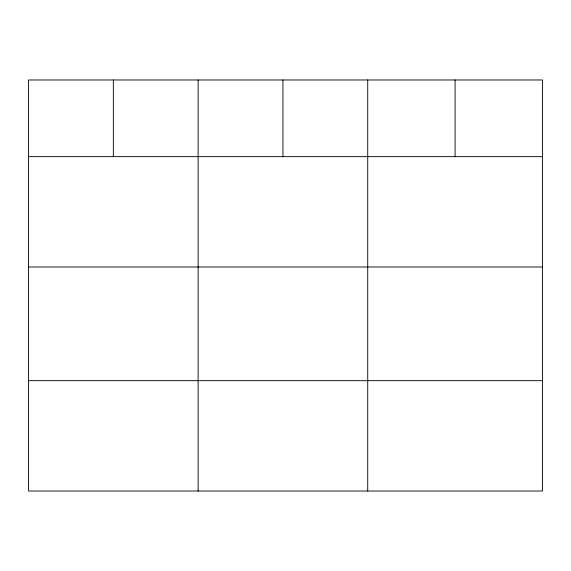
<?xml version="1.0" encoding="UTF-8"?>
<svg xmlns="http://www.w3.org/2000/svg" width="571" height="571" viewBox="0 0 571 571"><rect width="100%" height="100%" fill="white"/><g stroke="black" fill="none" stroke-linecap="round" stroke-linejoin="round"><path stroke-width="0.86" d="M542.45 266.992L542.45 79.976L28.55 79.976L28.55 491.024L542.45 491.024L542.45 266.992L28.55 266.992M28.55 156.647L542.45 156.647M28.55 380.679L542.45 380.679M455.087 79.976L455.087 156.647M367.724 79.976L367.724 491.024M282.93 79.976L282.93 156.647M198.137 79.976L198.137 491.024M113.344 79.976L113.344 156.647"/></g></svg>
